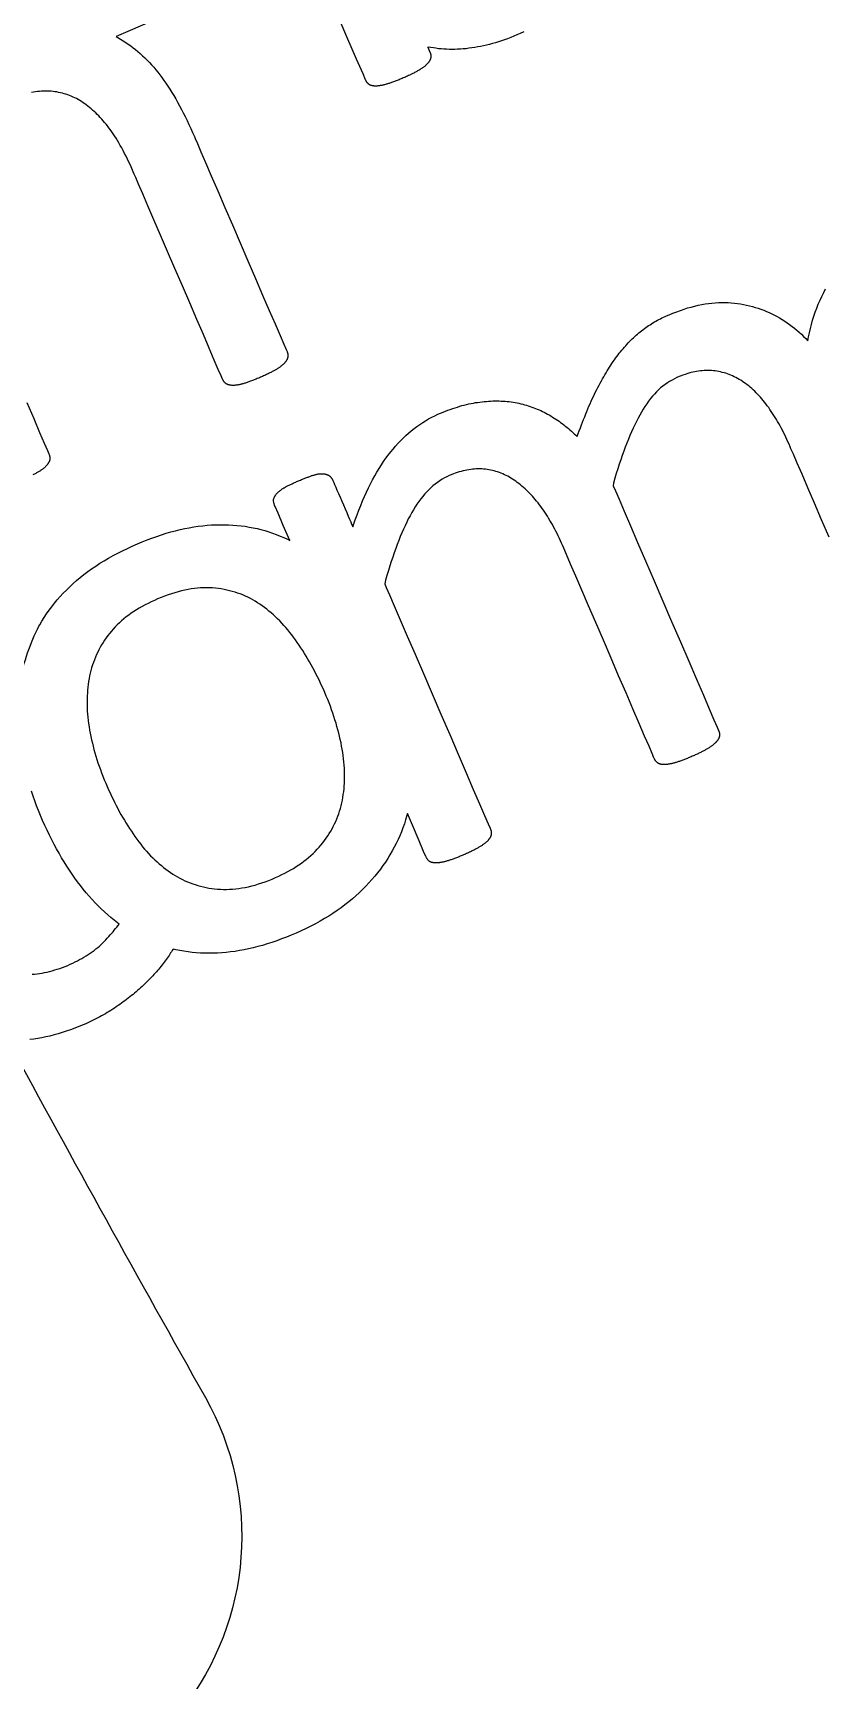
# Model space of a CAD drawing. Header units: millimetres. Extents: x 47 to 159, y 49 to 299.
# Drawn here: x 108.54 to 119.08, y 206.21 to 228.12 of the extents above; entities that cross this region are included whole.
import ezdxf

# ---------------------------------------------------------------- set-up
doc = ezdxf.new("R2010")
doc.units = ezdxf.units.MM

# ---------------------------------------------------------------- blocks, each defined once
blk = doc.blocks.new('angel 01')
for points in [[(-7.592, 179.33), (-7.639, 179.309), (-7.683, 179.29), (-7.724, 179.273), (-7.765, 179.257), (-7.806, 179.241), (-7.846, 179.227), (-7.887, 179.213), (-7.927, 179.2), (-7.967, 179.187), (-8.007, 179.176), (-8.047, 179.165), (-8.086, 179.155), (-8.126, 179.146), (-8.165, 179.138), (-8.204, 179.131), (-8.243, 179.124), (-8.281, 179.118), (-8.32, 179.113), (-8.358, 179.108), (-8.396, 179.105), (-8.434, 179.102), (-8.471, 179.1), (-8.508, 179.099), (-8.545, 179.099), (-8.581, 179.099), (-8.617, 179.1), (-8.653, 179.102), (-8.689, 179.105), (-8.724, 179.108), (-8.759, 179.113), (-8.793, 179.118), (-8.827, 179.123), (-8.861, 179.13), (-8.869, 179.132), (-8.867, 179.127), (-8.84, 179.062), (-8.838, 179.058), (-8.836, 179.053), (-8.834, 179.048), (-8.833, 179.044), (-8.831, 179.039), (-8.83, 179.034), (-8.829, 179.03), (-8.829, 179.025), (-8.828, 179.021), (-8.828, 179.016), (-8.827, 179.012), (-8.827, 179.007), (-8.827, 179.003), (-8.828, 178.999), (-8.828, 178.994), (-8.829, 178.99), (-8.829, 178.986), (-8.83, 178.981), (-8.832, 178.977), (-8.833, 178.973), (-8.834, 178.969), (-8.836, 178.964), (-8.838, 178.96), (-8.84, 178.955), (-8.842, 178.951), (-8.845, 178.947), (-8.847, 178.942), (-8.85, 178.938), (-8.853, 178.933), (-8.856, 178.929), (-8.86, 178.924), (-8.863, 178.92), (-8.867, 178.915), (-8.871, 178.911), (-8.875, 178.906), (-8.88, 178.901), (-8.884, 178.897), (-8.889, 178.892), (-8.894, 178.887), (-8.9, 178.882), (-8.905, 178.877), (-8.911, 178.873), (-8.918, 178.868), (-8.924, 178.863), (-8.931, 178.858), (-8.938, 178.853), (-8.945, 178.848), (-8.953, 178.843), (-8.96, 178.838), (-8.968, 178.833), (-8.977, 178.827), (-8.985, 178.822), (-8.994, 178.817), (-9.003, 178.812), (-9.013, 178.806), (-9.023, 178.801), (-9.033, 178.795), (-9.043, 178.79), (-9.054, 178.784), (-9.065, 178.779), (-9.077, 178.773), (-9.088, 178.767), (-9.1, 178.761), (-9.113, 178.755), (-9.126, 178.749), (-9.139, 178.743), (-9.152, 178.737), (-9.166, 178.731), (-9.18, 178.725), (-9.195, 178.719), (-9.209, 178.712), (-9.223, 178.706), (-9.236, 178.701), (-9.25, 178.695), (-9.263, 178.69), (-9.276, 178.685), (-9.289, 178.68), (-9.301, 178.675), (-9.313, 178.67), (-9.325, 178.666), (-9.337, 178.662), (-9.349, 178.657), (-9.36, 178.654), (-9.371, 178.65), (-9.382, 178.646), (-9.392, 178.643), (-9.402, 178.64), (-9.413, 178.637), (-9.422, 178.634), (-9.432, 178.631), (-9.442, 178.629), (-9.451, 178.627), (-9.46, 178.624), (-9.469, 178.622), (-9.478, 178.62), (-9.486, 178.619), (-9.495, 178.617), (-9.503, 178.616), (-9.511, 178.615), (-9.518, 178.614), (-9.526, 178.613), (-9.533, 178.612), (-9.541, 178.611), (-9.548, 178.611), (-9.554, 178.611), (-9.561, 178.611), (-9.567, 178.611), (-9.574, 178.611), (-9.58, 178.611), (-9.586, 178.612), (-9.592, 178.612), (-9.597, 178.613), (-9.603, 178.614), (-9.608, 178.615), (-9.613, 178.616), (-9.618, 178.617), (-9.622, 178.619), (-9.627, 178.62), (-9.631, 178.622), (-9.635, 178.624), (-9.639, 178.626), (-9.643, 178.628), (-9.647, 178.63), (-9.65, 178.633), (-9.654, 178.635), (-9.657, 178.638), (-9.66, 178.641), (-9.663, 178.643), (-9.666, 178.647), (-9.669, 178.65), (-9.672, 178.653), (-9.675, 178.657), (-9.677, 178.66), (-9.68, 178.664), (-9.683, 178.668), (-9.685, 178.672), (-9.687, 178.676), (-9.69, 178.68), (-9.692, 178.685), (-9.694, 178.689), (-9.696, 178.694), (-9.73, 178.773), (-9.815, 178.968), (-9.943, 179.266), (-10.108, 179.651)], [(-10.425, 180.385), (-13.015, 179.269), (-12.991, 179.255), (-12.956, 179.235), (-12.921, 179.214), (-12.887, 179.192), (-12.854, 179.169), (-12.821, 179.146), (-12.788, 179.121), (-12.756, 179.096), (-12.724, 179.07), (-12.693, 179.042), (-12.662, 179.014), (-12.632, 178.986), (-12.602, 178.956), (-12.572, 178.925), (-12.543, 178.894), (-12.515, 178.861), (-12.487, 178.828), (-12.459, 178.794), (-12.432, 178.759), (-12.405, 178.723), (-12.378, 178.686), (-12.352, 178.648), (-12.326, 178.608), (-12.3, 178.568), (-12.274, 178.526), (-12.248, 178.484), (-12.222, 178.44), (-12.196, 178.395), (-12.171, 178.349), (-12.146, 178.301), (-12.121, 178.253), (-12.096, 178.204), (-12.071, 178.153), (-12.046, 178.101), (-12.022, 178.048), (-11.997, 177.994), (-11.973, 177.939), (-11.961, 177.912), (-11.933, 177.846), (-11.886, 177.737), (-11.824, 177.592), (-11.748, 177.416), (-11.661, 177.215), (-11.567, 176.996), (-11.467, 176.764), (-11.364, 176.525), (-11.261, 176.286), (-11.161, 176.053), (-11.065, 175.831), (-10.977, 175.627), (-10.899, 175.446), (-10.834, 175.295), (-10.784, 175.179), (-10.753, 175.106), (-10.741, 175.08), (-10.739, 175.075), (-10.738, 175.071), (-10.736, 175.066), (-10.735, 175.061), (-10.733, 175.057), (-10.732, 175.052), (-10.731, 175.048), (-10.731, 175.043), (-10.73, 175.039), (-10.73, 175.034), (-10.729, 175.03), (-10.729, 175.026), (-10.729, 175.021), (-10.73, 175.017), (-10.73, 175.013), (-10.73, 175.008), (-10.731, 175.004), (-10.732, 175), (-10.733, 174.996), (-10.734, 174.992), (-10.736, 174.987), (-10.737, 174.983), (-10.739, 174.979), (-10.741, 174.974), (-10.743, 174.97), (-10.746, 174.966), (-10.748, 174.961), (-10.751, 174.957), (-10.754, 174.953), (-10.757, 174.948), (-10.76, 174.944), (-10.764, 174.939), (-10.768, 174.935), (-10.771, 174.93), (-10.775, 174.925), (-10.78, 174.921), (-10.784, 174.916), (-10.789, 174.912), (-10.794, 174.907), (-10.799, 174.902), (-10.805, 174.897), (-10.81, 174.893), (-10.816, 174.888), (-10.822, 174.883), (-10.829, 174.878), (-10.836, 174.873), (-10.843, 174.868), (-10.85, 174.863), (-10.858, 174.858), (-10.865, 174.853), (-10.873, 174.848), (-10.882, 174.843), (-10.89, 174.838), (-10.899, 174.833), (-10.908, 174.828), (-10.918, 174.822), (-10.927, 174.817), (-10.937, 174.812), (-10.948, 174.806), (-10.958, 174.801), (-10.969, 174.795), (-10.98, 174.79), (-10.992, 174.784), (-11.003, 174.778), (-11.015, 174.773), (-11.028, 174.767), (-11.04, 174.761), (-11.053, 174.755), (-11.066, 174.749), (-11.08, 174.743), (-11.093, 174.737), (-11.108, 174.731), (-11.122, 174.725), (-11.136, 174.719), (-11.15, 174.714), (-11.163, 174.708), (-11.176, 174.703), (-11.189, 174.698), (-11.202, 174.693), (-11.214, 174.688), (-11.226, 174.684), (-11.238, 174.68), (-11.25, 174.675), (-11.261, 174.671), (-11.272, 174.668), (-11.283, 174.664), (-11.293, 174.661), (-11.304, 174.658), (-11.314, 174.655), (-11.323, 174.652), (-11.333, 174.649), (-11.342, 174.647), (-11.351, 174.645), (-11.36, 174.642), (-11.369, 174.64), (-11.378, 174.639), (-11.386, 174.637), (-11.394, 174.635), (-11.402, 174.634), (-11.41, 174.633), (-11.417, 174.632), (-11.425, 174.631), (-11.432, 174.631), (-11.439, 174.63), (-11.445, 174.63), (-11.452, 174.63), (-11.458, 174.63), (-11.465, 174.63), (-11.471, 174.63), (-11.476, 174.63), (-11.482, 174.631), (-11.488, 174.631), (-11.493, 174.632), (-11.499, 174.633), (-11.504, 174.634), (-11.509, 174.635), (-11.514, 174.636), (-11.518, 174.637), (-11.523, 174.639), (-11.527, 174.64), (-11.532, 174.642), (-11.536, 174.644), (-11.54, 174.646), (-11.544, 174.648), (-11.548, 174.65), (-11.551, 174.652), (-11.555, 174.655), (-11.558, 174.657), (-11.562, 174.66), (-11.565, 174.663), (-11.568, 174.666), (-11.571, 174.669), (-11.574, 174.672), (-11.577, 174.676), (-11.58, 174.679), (-11.582, 174.683), (-11.585, 174.687), (-11.588, 174.691), (-11.59, 174.695), (-11.592, 174.699), (-11.594, 174.703), (-11.597, 174.708), (-11.599, 174.714), (-11.618, 174.757), (-11.655, 174.843), (-11.708, 174.967), (-11.775, 175.123), (-11.854, 175.305), (-11.941, 175.508), (-12.035, 175.726), (-12.133, 175.953), (-12.232, 176.182), (-12.33, 176.41), (-12.424, 176.629), (-12.512, 176.833), (-12.592, 177.018), (-12.66, 177.177), (-12.715, 177.304), (-12.754, 177.394), (-12.774, 177.441), (-12.787, 177.47), (-12.806, 177.514), (-12.825, 177.557), (-12.845, 177.598), (-12.864, 177.638), (-12.883, 177.677), (-12.902, 177.715), (-12.921, 177.752), (-12.94, 177.787), (-12.959, 177.822), (-12.978, 177.855), (-12.997, 177.887), (-13.016, 177.918), (-13.035, 177.948), (-13.054, 177.977), (-13.073, 178.004), (-13.092, 178.031), (-13.111, 178.056), (-13.129, 178.08), (-13.148, 178.104), (-13.168, 178.127), (-13.187, 178.15), (-13.206, 178.172), (-13.226, 178.193), (-13.246, 178.214), (-13.266, 178.234), (-13.286, 178.253), (-13.307, 178.272), (-13.327, 178.291), (-13.348, 178.309), (-13.369, 178.326), (-13.39, 178.343), (-13.411, 178.359), (-13.433, 178.374), (-13.454, 178.389), (-13.476, 178.404), (-13.498, 178.418), (-13.52, 178.431), (-13.543, 178.443), (-13.566, 178.455), (-13.588, 178.465), (-13.611, 178.476), (-13.635, 178.485), (-13.658, 178.494), (-13.682, 178.502), (-13.706, 178.509), (-13.73, 178.516), (-13.755, 178.522), (-13.779, 178.527), (-13.804, 178.532), (-13.829, 178.535), (-13.854, 178.538), (-13.88, 178.541), (-13.905, 178.542), (-13.931, 178.543), (-13.957, 178.543), (-13.983, 178.543), (-14.009, 178.542), (-14.036, 178.539), (-14.062, 178.537), (-14.089, 178.533), (-14.115, 178.529), (-14.142, 178.524)], [(-14.204, 174.402), (-14.111, 174.187), (-14.032, 174.005), (-13.97, 173.861), (-13.928, 173.763), (-13.909, 173.718), (-13.906, 173.712), (-13.905, 173.708), (-13.903, 173.703), (-13.901, 173.698), (-13.9, 173.694), (-13.899, 173.689), (-13.898, 173.685), (-13.897, 173.68), (-13.897, 173.676), (-13.896, 173.671), (-13.896, 173.667), (-13.896, 173.663), (-13.896, 173.658), (-13.896, 173.654), (-13.896, 173.65), (-13.897, 173.645), (-13.897, 173.641), (-13.898, 173.637), (-13.899, 173.633), (-13.9, 173.629), (-13.902, 173.624), (-13.903, 173.62), (-13.905, 173.616), (-13.907, 173.611), (-13.909, 173.607), (-13.912, 173.603), (-13.914, 173.598), (-13.917, 173.594), (-13.92, 173.59), (-13.923, 173.585), (-13.926, 173.581), (-13.929, 173.576), (-13.933, 173.572), (-13.937, 173.567), (-13.941, 173.563), (-13.945, 173.558), (-13.949, 173.553), (-13.954, 173.549), (-13.959, 173.544), (-13.964, 173.539), (-13.969, 173.535), (-13.975, 173.53), (-13.981, 173.525), (-13.987, 173.52), (-13.994, 173.515), (-14, 173.51), (-14.007, 173.505), (-14.015, 173.5), (-14.022, 173.495), (-14.03, 173.49), (-14.038, 173.485), (-14.046, 173.48), (-14.054, 173.475), (-14.063, 173.47), (-14.072, 173.465), (-14.082, 173.459), (-14.091, 173.454), (-14.101, 173.449), (-14.112, 173.443), (-14.122, 173.438)], [(-14.133, 166.797), (-14.1, 166.799), (-14.067, 166.803), (-14.033, 166.808), (-14, 166.813), (-13.966, 166.819), (-13.933, 166.827), (-13.899, 166.835), (-13.865, 166.844), (-13.831, 166.854), (-13.797, 166.864), (-13.762, 166.876), (-13.728, 166.889), (-13.693, 166.902), (-13.658, 166.916), (-13.625, 166.931), (-13.592, 166.946), (-13.561, 166.961), (-13.53, 166.977), (-13.5, 166.992), (-13.47, 167.009), (-13.442, 167.026), (-13.413, 167.043), (-13.386, 167.06), (-13.36, 167.078), (-13.334, 167.096), (-13.308, 167.115), (-13.284, 167.134), (-13.26, 167.154), (-13.237, 167.173), (-13.215, 167.194), (-13.193, 167.214), (-13.172, 167.235), (-13.152, 167.256), (-13.132, 167.278), (-13.112, 167.299), (-13.093, 167.32), (-13.075, 167.341), (-13.056, 167.362), (-13.039, 167.383), (-13.021, 167.404), (-13.004, 167.425), (-12.988, 167.445), (-12.972, 167.465), (-12.997, 167.483), (-13.041, 167.517), (-13.084, 167.552), (-13.127, 167.589), (-13.17, 167.627), (-13.212, 167.666), (-13.253, 167.707), (-13.294, 167.748), (-13.334, 167.791), (-13.374, 167.836), (-13.413, 167.882), (-13.451, 167.929), (-13.489, 167.977), (-13.527, 168.026), (-13.564, 168.077), (-13.6, 168.129), (-13.636, 168.182), (-13.671, 168.236), (-13.705, 168.291), (-13.74, 168.348), (-13.773, 168.406), (-13.806, 168.465), (-13.838, 168.525), (-13.87, 168.586), (-13.902, 168.649), (-13.932, 168.713), (-13.962, 168.778), (-13.992, 168.844), (-14.02, 168.91), (-14.047, 168.975), (-14.073, 169.039), (-14.097, 169.104), (-14.12, 169.168), (-14.142, 169.232)], [(-3.529, 172.612), (-3.629, 172.843), (-3.724, 173.064), (-3.812, 173.267), (-3.889, 173.447), (-3.954, 173.597), (-4.004, 173.713), (-4.036, 173.787), (-4.047, 173.814), (-4.061, 173.846), (-4.076, 173.878), (-4.09, 173.91), (-4.105, 173.942), (-4.12, 173.973), (-4.136, 174.003), (-4.151, 174.033), (-4.167, 174.063), (-4.182, 174.092), (-4.198, 174.121), (-4.215, 174.149), (-4.231, 174.177), (-4.248, 174.204), (-4.264, 174.231), (-4.281, 174.257), (-4.298, 174.283), (-4.316, 174.309), (-4.333, 174.334), (-4.351, 174.358), (-4.369, 174.382), (-4.387, 174.405), (-4.405, 174.428), (-4.424, 174.45), (-4.442, 174.471), (-4.461, 174.492), (-4.48, 174.513), (-4.5, 174.532), (-4.519, 174.551), (-4.539, 174.57), (-4.559, 174.588), (-4.579, 174.605), (-4.599, 174.622), (-4.62, 174.638), (-4.641, 174.654), (-4.662, 174.669), (-4.683, 174.683), (-4.704, 174.697), (-4.726, 174.71), (-4.748, 174.722), (-4.769, 174.734), (-4.791, 174.745), (-4.814, 174.755), (-4.836, 174.765), (-4.859, 174.774), (-4.881, 174.782), (-4.904, 174.79), (-4.927, 174.797), (-4.95, 174.803), (-4.974, 174.809), (-4.997, 174.813), (-5.021, 174.817), (-5.045, 174.821), (-5.069, 174.824), (-5.093, 174.826), (-5.117, 174.827), (-5.142, 174.828), (-5.166, 174.828), (-5.191, 174.827), (-5.216, 174.825), (-5.241, 174.823), (-5.266, 174.819), (-5.292, 174.816), (-5.317, 174.811), (-5.343, 174.806), (-5.368, 174.799), (-5.394, 174.792), (-5.42, 174.785), (-5.446, 174.776), (-5.473, 174.767), (-5.499, 174.757), (-5.526, 174.747), (-5.555, 174.734), (-5.587, 174.718), (-5.619, 174.701), (-5.651, 174.683), (-5.681, 174.663), (-5.711, 174.642), (-5.741, 174.619), (-5.77, 174.595), (-5.798, 174.57), (-5.826, 174.543), (-5.853, 174.514), (-5.88, 174.484), (-5.906, 174.453), (-5.931, 174.42), (-5.956, 174.386), (-5.98, 174.35), (-6.003, 174.313), (-6.026, 174.275), (-6.049, 174.235), (-6.071, 174.194), (-6.093, 174.151), (-6.115, 174.106), (-6.136, 174.06), (-6.158, 174.013), (-6.179, 173.964), (-6.2, 173.914), (-6.221, 173.862), (-6.241, 173.809), (-6.261, 173.754), (-6.282, 173.697), (-6.302, 173.64), (-6.321, 173.58), (-6.341, 173.52), (-6.36, 173.457), (-6.379, 173.394), (-6.398, 173.328), (-6.401, 173.292), (-6.373, 173.228), (-6.324, 173.114), (-6.257, 172.957), (-6.173, 172.763), (-6.077, 172.54), (-5.971, 172.294), (-5.858, 172.032), (-5.741, 171.761), (-5.624, 171.487), (-5.508, 171.219), (-5.397, 170.961), (-5.294, 170.722), (-5.202, 170.508), (-5.123, 170.326), (-5.061, 170.183), (-5.019, 170.085), (-5, 170.04), (-4.998, 170.034), (-4.996, 170.03), (-4.994, 170.025), (-4.993, 170.021), (-4.991, 170.016), (-4.99, 170.012), (-4.989, 170.007), (-4.988, 170.003), (-4.988, 169.998), (-4.987, 169.994), (-4.987, 169.989), (-4.987, 169.985), (-4.987, 169.981), (-4.987, 169.976), (-4.987, 169.972), (-4.988, 169.968), (-4.988, 169.964), (-4.989, 169.959), (-4.99, 169.955), (-4.992, 169.951), (-4.993, 169.947), (-4.995, 169.942), (-4.996, 169.938), (-4.998, 169.934), (-5.001, 169.929), (-5.003, 169.925), (-5.006, 169.921), (-5.008, 169.916), (-5.011, 169.912), (-5.015, 169.907), (-5.018, 169.903), (-5.022, 169.898), (-5.025, 169.893), (-5.029, 169.889), (-5.034, 169.884), (-5.038, 169.88), (-5.043, 169.875), (-5.047, 169.87), (-5.053, 169.865), (-5.058, 169.861), (-5.064, 169.856), (-5.069, 169.851), (-5.075, 169.846), (-5.082, 169.841), (-5.088, 169.836), (-5.095, 169.831), (-5.102, 169.826), (-5.109, 169.821), (-5.117, 169.816), (-5.124, 169.811), (-5.132, 169.806), (-5.141, 169.801), (-5.149, 169.796), (-5.158, 169.791), (-5.167, 169.786), (-5.176, 169.78), (-5.185, 169.775), (-5.195, 169.77), (-5.205, 169.764), (-5.216, 169.759), (-5.226, 169.754), (-5.237, 169.748), (-5.249, 169.742), (-5.26, 169.737), (-5.272, 169.731), (-5.284, 169.726), (-5.296, 169.72), (-5.309, 169.714), (-5.322, 169.708), (-5.335, 169.702), (-5.349, 169.696), (-5.363, 169.69), (-5.376, 169.685), (-5.389, 169.679), (-5.402, 169.674), (-5.414, 169.669), (-5.427, 169.664), (-5.439, 169.659), (-5.451, 169.654), (-5.463, 169.65), (-5.475, 169.645), (-5.487, 169.641), (-5.498, 169.637), (-5.509, 169.633), (-5.52, 169.629), (-5.531, 169.625), (-5.542, 169.622), (-5.552, 169.619), (-5.563, 169.615), (-5.573, 169.612), (-5.583, 169.61), (-5.592, 169.607), (-5.602, 169.604), (-5.611, 169.602), (-5.62, 169.6), (-5.629, 169.598), (-5.638, 169.596), (-5.646, 169.594), (-5.655, 169.593), (-5.663, 169.591), (-5.671, 169.59), (-5.679, 169.589), (-5.686, 169.588), (-5.694, 169.588), (-5.701, 169.587), (-5.708, 169.587), (-5.714, 169.586), (-5.721, 169.586), (-5.727, 169.586), (-5.733, 169.586), (-5.739, 169.587), (-5.745, 169.587), (-5.751, 169.588), (-5.756, 169.589), (-5.762, 169.589), (-5.767, 169.59), (-5.772, 169.591), (-5.777, 169.593), (-5.781, 169.594), (-5.786, 169.596), (-5.79, 169.597), (-5.794, 169.599), (-5.798, 169.601), (-5.802, 169.603), (-5.805, 169.605), (-5.809, 169.608), (-5.812, 169.61), (-5.815, 169.613), (-5.818, 169.615), (-5.821, 169.618), (-5.825, 169.621), (-5.827, 169.624), (-5.83, 169.627), (-5.833, 169.631), (-5.836, 169.634), (-5.838, 169.638), (-5.841, 169.642), (-5.843, 169.646), (-5.846, 169.65), (-5.848, 169.654), (-5.85, 169.658), (-5.853, 169.662), (-5.855, 169.667), (-5.859, 169.678), (-5.883, 169.732), (-5.925, 169.829), (-5.983, 169.965), (-6.055, 170.133), (-6.139, 170.326), (-6.231, 170.539), (-6.329, 170.767), (-6.43, 171.002), (-6.532, 171.24), (-6.633, 171.474), (-6.73, 171.698), (-6.82, 171.907), (-6.9, 172.094), (-6.969, 172.253), (-7.023, 172.379), (-7.06, 172.465), (-7.078, 172.506), (-7.089, 172.531), (-7.103, 172.563), (-7.118, 172.595), (-7.133, 172.627), (-7.148, 172.658), (-7.163, 172.689), (-7.179, 172.719), (-7.195, 172.748), (-7.211, 172.778), (-7.227, 172.806), (-7.243, 172.834), (-7.26, 172.862), (-7.277, 172.889), (-7.294, 172.916), (-7.312, 172.943), (-7.329, 172.968), (-7.347, 172.994), (-7.365, 173.019), (-7.383, 173.043), (-7.401, 173.067), (-7.42, 173.09), (-7.439, 173.112), (-7.457, 173.135), (-7.477, 173.156), (-7.496, 173.177), (-7.515, 173.197), (-7.535, 173.217), (-7.555, 173.236), (-7.574, 173.255), (-7.595, 173.273), (-7.615, 173.29), (-7.635, 173.307), (-7.656, 173.323), (-7.677, 173.339), (-7.698, 173.354), (-7.719, 173.369), (-7.74, 173.383), (-7.762, 173.396), (-7.783, 173.409), (-7.805, 173.42), (-7.827, 173.432), (-7.849, 173.442), (-7.871, 173.452), (-7.894, 173.461), (-7.916, 173.47), (-7.939, 173.478), (-7.962, 173.485), (-7.985, 173.491), (-8.008, 173.497), (-8.031, 173.502), (-8.055, 173.507), (-8.078, 173.51), (-8.102, 173.513), (-8.126, 173.516), (-8.15, 173.518), (-8.174, 173.518), (-8.198, 173.519), (-8.223, 173.518), (-8.247, 173.517), (-8.272, 173.515), (-8.297, 173.512), (-8.322, 173.508), (-8.347, 173.504), (-8.373, 173.499), (-8.398, 173.493), (-8.424, 173.486), (-8.45, 173.479), (-8.476, 173.47), (-8.502, 173.461), (-8.528, 173.452), (-8.555, 173.441), (-8.582, 173.43), (-8.615, 173.415), (-8.647, 173.398), (-8.679, 173.38), (-8.71, 173.361), (-8.74, 173.34), (-8.77, 173.317), (-8.799, 173.293), (-8.828, 173.268), (-8.856, 173.242), (-8.883, 173.213), (-8.91, 173.184), (-8.936, 173.153), (-8.962, 173.12), (-8.987, 173.087), (-9.012, 173.051), (-9.036, 173.015), (-9.059, 172.976), (-9.082, 172.937), (-9.104, 172.896), (-9.127, 172.853), (-9.149, 172.809), (-9.17, 172.763), (-9.192, 172.716), (-9.213, 172.668), (-9.234, 172.618), (-9.255, 172.567), (-9.275, 172.514), (-9.295, 172.46), (-9.315, 172.404), (-9.335, 172.346), (-9.355, 172.288), (-9.374, 172.228), (-9.393, 172.166), (-9.412, 172.103), (-9.43, 172.038), (-9.441, 171.991), (-9.42, 171.942), (-9.376, 171.842), (-9.314, 171.696), (-9.234, 171.512), (-9.141, 171.296), (-9.038, 171.056), (-8.926, 170.797), (-8.81, 170.528), (-8.693, 170.255), (-8.576, 169.984), (-8.464, 169.723), (-8.358, 169.478), (-8.263, 169.256), (-8.18, 169.065), (-8.113, 168.91), (-8.066, 168.799), (-8.04, 168.739), (-8.035, 168.727), (-8.033, 168.723), (-8.031, 168.718), (-8.03, 168.714), (-8.028, 168.709), (-8.027, 168.705), (-8.026, 168.7), (-8.025, 168.696), (-8.025, 168.691), (-8.024, 168.687), (-8.024, 168.682), (-8.023, 168.678), (-8.023, 168.674), (-8.024, 168.669), (-8.024, 168.665), (-8.024, 168.661), (-8.025, 168.656), (-8.026, 168.652), (-8.027, 168.648), (-8.028, 168.644), (-8.029, 168.64), (-8.031, 168.635), (-8.032, 168.631), (-8.034, 168.627), (-8.036, 168.622), (-8.039, 168.618), (-8.041, 168.614), (-8.044, 168.609), (-8.046, 168.605), (-8.049, 168.601), (-8.052, 168.596), (-8.056, 168.592), (-8.059, 168.587), (-8.063, 168.583), (-8.067, 168.578), (-8.071, 168.574), (-8.075, 168.569), (-8.08, 168.564), (-8.085, 168.56), (-8.09, 168.555), (-8.095, 168.55), (-8.1, 168.546), (-8.106, 168.541), (-8.112, 168.536), (-8.119, 168.531), (-8.125, 168.526), (-8.132, 168.521), (-8.139, 168.517), (-8.146, 168.512), (-8.154, 168.507), (-8.162, 168.502), (-8.17, 168.496), (-8.178, 168.491), (-8.187, 168.486), (-8.196, 168.481), (-8.205, 168.476), (-8.214, 168.471), (-8.224, 168.465), (-8.234, 168.46), (-8.245, 168.454), (-8.256, 168.449), (-8.267, 168.443), (-8.278, 168.437), (-8.29, 168.432), (-8.302, 168.426), (-8.314, 168.42), (-8.327, 168.414), (-8.34, 168.408), (-8.353, 168.402), (-8.367, 168.396), (-8.381, 168.39), (-8.395, 168.384), (-8.409, 168.378), (-8.423, 168.372), (-8.436, 168.366), (-8.449, 168.361), (-8.462, 168.356), (-8.475, 168.351), (-8.487, 168.346), (-8.5, 168.341), (-8.512, 168.337), (-8.523, 168.332), (-8.535, 168.328), (-8.546, 168.324), (-8.557, 168.32), (-8.568, 168.317), (-8.579, 168.313), (-8.589, 168.31), (-8.599, 168.307), (-8.609, 168.304), (-8.619, 168.301), (-8.628, 168.299), (-8.638, 168.296), (-8.647, 168.294), (-8.656, 168.292), (-8.665, 168.29), (-8.673, 168.288), (-8.682, 168.286), (-8.69, 168.285), (-8.698, 168.283), (-8.706, 168.282), (-8.713, 168.281), (-8.721, 168.28), (-8.728, 168.279), (-8.735, 168.279), (-8.742, 168.278), (-8.749, 168.278), (-8.755, 168.278), (-8.762, 168.278), (-8.768, 168.278), (-8.774, 168.278), (-8.78, 168.279), (-8.786, 168.279), (-8.792, 168.28), (-8.797, 168.281), (-8.802, 168.282), (-8.807, 168.283), (-8.812, 168.284), (-8.817, 168.285), (-8.821, 168.287), (-8.825, 168.289), (-8.83, 168.29), (-8.834, 168.292), (-8.837, 168.294), (-8.841, 168.296), (-8.844, 168.299), (-8.848, 168.301), (-8.851, 168.303), (-8.854, 168.306), (-8.857, 168.309), (-8.86, 168.312), (-8.863, 168.315), (-8.866, 168.318), (-8.869, 168.322), (-8.872, 168.325), (-8.874, 168.329), (-8.877, 168.332), (-8.879, 168.336), (-8.882, 168.34), (-8.884, 168.344), (-8.886, 168.348), (-8.889, 168.353), (-8.891, 168.357), (-8.894, 168.365), (-8.923, 168.432), (-8.984, 168.574), (-9.073, 168.78), (-9.139, 168.935), (-9.147, 168.907), (-9.163, 168.853), (-9.18, 168.799), (-9.199, 168.745), (-9.219, 168.692), (-9.241, 168.64), (-9.264, 168.588), (-9.289, 168.537), (-9.315, 168.487), (-9.342, 168.437), (-9.371, 168.387), (-9.401, 168.338), (-9.432, 168.29), (-9.465, 168.242), (-9.499, 168.195), (-9.535, 168.148), (-9.572, 168.102), (-9.611, 168.057), (-9.651, 168.012), (-9.692, 167.968), (-9.735, 167.924), (-9.779, 167.882), (-9.825, 167.84), (-9.872, 167.799), (-9.92, 167.759), (-9.971, 167.72), (-10.022, 167.681), (-10.075, 167.644), (-10.13, 167.607), (-10.186, 167.572), (-10.243, 167.537), (-10.302, 167.503), (-10.363, 167.47), (-10.424, 167.437), (-10.488, 167.406), (-10.553, 167.375), (-10.619, 167.346), (-10.685, 167.318), (-10.75, 167.291), (-10.814, 167.267), (-10.878, 167.243), (-10.942, 167.221), (-11.005, 167.201), (-11.068, 167.182), (-11.13, 167.165), (-11.191, 167.149), (-11.253, 167.135), (-11.313, 167.123), (-11.374, 167.112), (-11.433, 167.102), (-11.492, 167.094), (-11.551, 167.087), (-11.609, 167.082), (-11.667, 167.079), (-11.725, 167.077), (-11.781, 167.076), (-11.838, 167.077), (-11.894, 167.079), (-11.949, 167.083), (-12.004, 167.088), (-12.058, 167.095), (-12.112, 167.103), (-12.166, 167.112), (-12.219, 167.123), (-12.257, 167.132), (-12.259, 167.128), (-12.268, 167.113), (-12.278, 167.097), (-12.289, 167.081), (-12.3, 167.064), (-12.311, 167.047), (-12.323, 167.03), (-12.336, 167.012), (-12.349, 166.994), (-12.362, 166.975), (-12.375, 166.957), (-12.389, 166.939), (-12.403, 166.921), (-12.418, 166.902), (-12.433, 166.884), (-12.448, 166.866), (-12.463, 166.848), (-12.478, 166.83), (-12.494, 166.812), (-12.511, 166.794), (-12.527, 166.776), (-12.544, 166.758), (-12.561, 166.74), (-12.578, 166.722), (-12.596, 166.704), (-12.614, 166.687), (-12.632, 166.669), (-12.651, 166.651), (-12.67, 166.633), (-12.689, 166.616), (-12.709, 166.598), (-12.728, 166.581), (-12.749, 166.564), (-12.769, 166.547), (-12.79, 166.53), (-12.81, 166.513), (-12.832, 166.496), (-12.853, 166.479), (-12.875, 166.462), (-12.897, 166.445), (-12.919, 166.429), (-12.942, 166.412), (-12.965, 166.396), (-12.988, 166.38), (-13.012, 166.364), (-13.035, 166.348), (-13.059, 166.332), (-13.083, 166.317), (-13.108, 166.302), (-13.132, 166.287), (-13.157, 166.272), (-13.182, 166.258), (-13.208, 166.244), (-13.233, 166.23), (-13.259, 166.216), (-13.285, 166.203), (-13.311, 166.19), (-13.337, 166.177), (-13.364, 166.164), (-13.391, 166.152), (-13.418, 166.14), (-13.453, 166.125), (-13.509, 166.101), (-13.565, 166.08), (-13.621, 166.059), (-13.677, 166.04), (-13.732, 166.022), (-13.787, 166.005), (-13.841, 165.99), (-13.896, 165.976), (-13.95, 165.964), (-14.004, 165.953), (-14.057, 165.943), (-14.11, 165.935), (-14.163, 165.928)]]:
    blk.add_lwpolyline(points)
for points in [[(-14.296, 170.699, -0.064172), (-14.041, 171.429), (-14.031, 171.446), (-14.002, 171.495), (-13.971, 171.543), (-13.939, 171.591), (-13.906, 171.638), (-13.871, 171.685), (-13.834, 171.731), (-13.797, 171.776), (-13.758, 171.821), (-13.717, 171.865), (-13.675, 171.908), (-13.632, 171.951), (-13.587, 171.993), (-13.541, 172.034), (-13.493, 172.074), (-13.443, 172.114), (-13.392, 172.152), (-13.34, 172.19), (-13.286, 172.227), (-13.23, 172.263), (-13.173, 172.298), (-13.115, 172.333), (-13.055, 172.366), (-12.993, 172.399), (-12.93, 172.431), (-12.865, 172.462), (-12.799, 172.493), (-12.732, 172.522), (-12.667, 172.549), (-12.602, 172.575), (-12.538, 172.599), (-12.474, 172.621), (-12.411, 172.642), (-12.348, 172.662), (-12.286, 172.68), (-12.224, 172.696), (-12.163, 172.711), (-12.102, 172.724), (-12.041, 172.736), (-11.981, 172.747), (-11.922, 172.756), (-11.863, 172.763), (-11.804, 172.769), (-11.746, 172.773), (-11.688, 172.776), (-11.631, 172.777), (-11.575, 172.777), (-11.519, 172.775), (-11.463, 172.772), (-11.408, 172.768), (-11.353, 172.762), (-11.299, 172.755), (-11.246, 172.746), (-11.192, 172.736), (-11.14, 172.725), (-11.088, 172.712), (-11.036, 172.698), (-10.985, 172.682), (-10.934, 172.665), (-10.884, 172.646), (-10.834, 172.626), (-10.785, 172.605), (-10.736, 172.582), (-10.704, 172.567), (-10.791, 172.768), (-10.86, 172.929), (-10.899, 173.018), (-10.906, 173.034), (-10.908, 173.039), (-10.909, 173.043), (-10.911, 173.048), (-10.912, 173.052), (-10.914, 173.057), (-10.915, 173.061), (-10.916, 173.066), (-10.917, 173.07), (-10.918, 173.074), (-10.918, 173.078), (-10.919, 173.083), (-10.919, 173.087), (-10.92, 173.091), (-10.92, 173.095), (-10.92, 173.099), (-10.92, 173.103), (-10.92, 173.107), (-10.919, 173.111), (-10.919, 173.115), (-10.918, 173.119), (-10.917, 173.123), (-10.916, 173.127), (-10.914, 173.132), (-10.913, 173.136), (-10.911, 173.14), (-10.909, 173.144), (-10.906, 173.149), (-10.904, 173.153), (-10.901, 173.158), (-10.898, 173.162), (-10.895, 173.167), (-10.892, 173.172), (-10.889, 173.176), (-10.885, 173.181), (-10.881, 173.186), (-10.877, 173.191), (-10.873, 173.196), (-10.868, 173.201), (-10.863, 173.205), (-10.858, 173.21), (-10.853, 173.215), (-10.848, 173.219), (-10.842, 173.224), (-10.837, 173.229), (-10.831, 173.233), (-10.824, 173.238), (-10.818, 173.242), (-10.811, 173.247), (-10.805, 173.252), (-10.798, 173.256), (-10.791, 173.26), (-10.783, 173.265), (-10.776, 173.269), (-10.768, 173.274), (-10.76, 173.278), (-10.751, 173.283), (-10.742, 173.287), (-10.733, 173.292), (-10.724, 173.297), (-10.714, 173.302), (-10.704, 173.306), (-10.694, 173.311), (-10.683, 173.317), (-10.672, 173.322), (-10.661, 173.327), (-10.649, 173.332), (-10.638, 173.338), (-10.625, 173.343), (-10.613, 173.349), (-10.6, 173.354), (-10.587, 173.36), (-10.574, 173.366), (-10.562, 173.371), (-10.549, 173.376), (-10.537, 173.381), (-10.526, 173.386), (-10.514, 173.39), (-10.503, 173.395), (-10.492, 173.399), (-10.481, 173.404), (-10.47, 173.408), (-10.46, 173.411), (-10.449, 173.415), (-10.439, 173.419), (-10.43, 173.422), (-10.42, 173.426), (-10.411, 173.429), (-10.401, 173.432), (-10.393, 173.435), (-10.384, 173.437), (-10.375, 173.44), (-10.367, 173.442), (-10.359, 173.444), (-10.351, 173.446), (-10.343, 173.448), (-10.335, 173.449), (-10.327, 173.451), (-10.32, 173.452), (-10.313, 173.453), (-10.306, 173.454), (-10.299, 173.454), (-10.292, 173.455), (-10.286, 173.455), (-10.279, 173.455), (-10.273, 173.455), (-10.267, 173.455), (-10.261, 173.454), (-10.256, 173.453), (-10.25, 173.453), (-10.245, 173.452), (-10.239, 173.451), (-10.234, 173.45), (-10.229, 173.448), (-10.224, 173.447), (-10.22, 173.446), (-10.215, 173.444), (-10.211, 173.443), (-10.206, 173.441), (-10.202, 173.44), (-10.198, 173.438), (-10.194, 173.436), (-10.19, 173.434), (-10.186, 173.432), (-10.183, 173.43), (-10.179, 173.427), (-10.176, 173.425), (-10.173, 173.422), (-10.169, 173.42), (-10.166, 173.417), (-10.163, 173.414), (-10.16, 173.411), (-10.157, 173.408), (-10.155, 173.404), (-10.152, 173.401), (-10.149, 173.397), (-10.147, 173.394), (-10.144, 173.39), (-10.142, 173.386), (-10.139, 173.382), (-10.137, 173.378), (-10.135, 173.373), (-10.133, 173.369), (-10.131, 173.365), (-10.128, 173.357), (-10.12, 173.338), (-10.108, 173.311), (-10.093, 173.276), (-10.076, 173.236), (-10.056, 173.191), (-10.035, 173.142), (-10.013, 173.091), (-9.991, 173.04), (-9.969, 172.988), (-9.947, 172.939), (-9.927, 172.892), (-9.909, 172.85), (-9.893, 172.813), (-9.881, 172.784), (-9.871, 172.762), (-9.866, 172.75), (-9.856, 172.774), (-9.833, 172.841), (-9.809, 172.906), (-9.785, 172.97), (-9.76, 173.033), (-9.735, 173.093), (-9.709, 173.153), (-9.683, 173.21), (-9.656, 173.266), (-9.629, 173.321), (-9.602, 173.374), (-9.573, 173.426), (-9.545, 173.476), (-9.516, 173.524), (-9.486, 173.571), (-9.456, 173.617), (-9.425, 173.661), (-9.394, 173.703), (-9.362, 173.744), (-9.33, 173.783), (-9.297, 173.822), (-9.264, 173.859), (-9.23, 173.894), (-9.195, 173.929), (-9.16, 173.962), (-9.124, 173.994), (-9.088, 174.025), (-9.051, 174.054), (-9.013, 174.083), (-8.975, 174.109), (-8.936, 174.135), (-8.897, 174.16), (-8.857, 174.183), (-8.816, 174.205), (-8.775, 174.225), (-8.733, 174.245), (-8.697, 174.26), (-8.665, 174.274), (-8.632, 174.287), (-8.601, 174.299), (-8.569, 174.31), (-8.537, 174.321), (-8.506, 174.332), (-8.475, 174.342), (-8.444, 174.351), (-8.413, 174.36), (-8.383, 174.368), (-8.352, 174.375), (-8.322, 174.382), (-8.292, 174.389), (-8.262, 174.394), (-8.233, 174.4), (-8.203, 174.404), (-8.174, 174.408), (-8.145, 174.412), (-8.116, 174.415), (-8.088, 174.417), (-8.059, 174.419), (-8.031, 174.421), (-8.003, 174.422), (-7.975, 174.422), (-7.947, 174.422), (-7.92, 174.422), (-7.893, 174.421), (-7.865, 174.42), (-7.838, 174.418), (-7.812, 174.416), (-7.785, 174.413), (-7.759, 174.409), (-7.733, 174.406), (-7.707, 174.401), (-7.681, 174.397), (-7.656, 174.391), (-7.63, 174.385), (-7.605, 174.379), (-7.58, 174.373), (-7.555, 174.366), (-7.531, 174.358), (-7.507, 174.35), (-7.482, 174.342), (-7.458, 174.333), (-7.435, 174.324), (-7.411, 174.315), (-7.388, 174.305), (-7.365, 174.294), (-7.342, 174.283), (-7.319, 174.272), (-7.296, 174.26), (-7.274, 174.248), (-7.252, 174.236), (-7.23, 174.223), (-7.208, 174.209), (-7.186, 174.195), (-7.165, 174.181), (-7.143, 174.167), (-7.122, 174.152), (-7.101, 174.137), (-7.08, 174.121), (-7.06, 174.106), (-7.039, 174.089), (-7.018, 174.073), (-6.998, 174.056), (-6.978, 174.039), (-6.958, 174.021), (-6.938, 174.003), (-6.919, 173.985), (-6.899, 173.966), (-6.88, 173.949), (-6.866, 173.988), (-6.852, 174.027), (-6.838, 174.065), (-6.824, 174.103), (-6.81, 174.14), (-6.796, 174.177), (-6.781, 174.213), (-6.767, 174.249), (-6.753, 174.284), (-6.738, 174.318), (-6.724, 174.352), (-6.709, 174.385), (-6.694, 174.418), (-6.68, 174.45), (-6.665, 174.482), (-6.65, 174.513), (-6.635, 174.544), (-6.62, 174.574), (-6.605, 174.603), (-6.59, 174.632), (-6.575, 174.661), (-6.559, 174.689), (-6.544, 174.717), (-6.528, 174.744), (-6.513, 174.771), (-6.497, 174.797), (-6.481, 174.823), (-6.466, 174.849), (-6.45, 174.873), (-6.434, 174.898), (-6.418, 174.922), (-6.402, 174.945), (-6.385, 174.968), (-6.369, 174.991), (-6.353, 175.013), (-6.336, 175.035), (-6.32, 175.056), (-6.303, 175.077), (-6.286, 175.097), (-6.269, 175.117), (-6.252, 175.137), (-6.235, 175.156), (-6.218, 175.175), (-6.201, 175.194), (-6.183, 175.212), (-6.166, 175.229), (-6.149, 175.247), (-6.131, 175.264), (-6.113, 175.28), (-6.095, 175.296), (-6.077, 175.312), (-6.059, 175.327), (-6.041, 175.342), (-6.023, 175.356), (-6.005, 175.37), (-5.986, 175.384), (-5.968, 175.398), (-5.949, 175.411), (-5.93, 175.424), (-5.911, 175.436), (-5.892, 175.449), (-5.872, 175.461), (-5.853, 175.473), (-5.833, 175.484), (-5.813, 175.495), (-5.793, 175.506), (-5.773, 175.516), (-5.753, 175.527), (-5.732, 175.537), (-5.712, 175.546), (-5.691, 175.555), (-5.656, 175.57), (-5.606, 175.591), (-5.557, 175.61), (-5.508, 175.627), (-5.459, 175.644), (-5.411, 175.659), (-5.363, 175.672), (-5.316, 175.684), (-5.27, 175.695), (-5.224, 175.704), (-5.178, 175.712), (-5.133, 175.719), (-5.088, 175.724), (-5.044, 175.728), (-5, 175.73), (-4.957, 175.732), (-4.914, 175.731), (-4.872, 175.73), (-4.83, 175.727), (-4.788, 175.723), (-4.747, 175.718), (-4.707, 175.712), (-4.667, 175.705), (-4.627, 175.697), (-4.588, 175.688), (-4.549, 175.678), (-4.511, 175.667), (-4.473, 175.655), (-4.436, 175.643), (-4.399, 175.629), (-4.363, 175.614), (-4.326, 175.598), (-4.291, 175.582), (-4.256, 175.564), (-4.221, 175.545), (-4.187, 175.526), (-4.153, 175.505), (-4.119, 175.483), (-4.086, 175.461), (-4.054, 175.438), (-4.022, 175.414), (-3.99, 175.389), (-3.959, 175.363), (-3.928, 175.336), (-3.898, 175.309), (-3.868, 175.281), (-3.838, 175.251), (-3.811, 175.223), (-3.802, 175.274), (-3.79, 175.33), (-3.777, 175.385), (-3.763, 175.441), (-3.748, 175.495), (-3.731, 175.55), (-3.713, 175.603), (-3.694, 175.656), (-3.673, 175.709), (-3.65, 175.761), (-3.627, 175.812), (-3.601, 175.863), (-3.575, 175.913)], [(-14.452, 165.913, 0.003898), (-11.826, 161.166, -0.667121), (-16.091, 155.71, 0.161011)]]:
    blk.add_lwpolyline(points, format="xyb")
blk.add_lwpolyline([(-10.238, 170.544), (-10.257, 170.587), (-10.276, 170.629), (-10.295, 170.671), (-10.315, 170.713), (-10.335, 170.754), (-10.356, 170.794), (-10.377, 170.835), (-10.398, 170.874), (-10.419, 170.913), (-10.441, 170.952), (-10.463, 170.99), (-10.486, 171.028), (-10.509, 171.065), (-10.532, 171.102), (-10.555, 171.139), (-10.579, 171.175), (-10.604, 171.21), (-10.628, 171.245), (-10.653, 171.279), (-10.678, 171.313), (-10.704, 171.345), (-10.73, 171.377), (-10.757, 171.408), (-10.783, 171.438), (-10.81, 171.468), (-10.838, 171.496), (-10.866, 171.524), (-10.894, 171.551), (-10.923, 171.578), (-10.951, 171.603), (-10.981, 171.628), (-11.01, 171.652), (-11.04, 171.675), (-11.071, 171.697), (-11.102, 171.719), (-11.133, 171.739), (-11.164, 171.759), (-11.196, 171.777), (-11.229, 171.795), (-11.262, 171.812), (-11.295, 171.827), (-11.329, 171.842), (-11.363, 171.855), (-11.398, 171.868), (-11.433, 171.879), (-11.469, 171.89), (-11.505, 171.899), (-11.541, 171.908), (-11.578, 171.915), (-11.616, 171.922), (-11.654, 171.927), (-11.692, 171.931), (-11.731, 171.935), (-11.77, 171.937), (-11.81, 171.938), (-11.85, 171.937), (-11.891, 171.935), (-11.932, 171.932), (-11.974, 171.928), (-12.016, 171.922), (-12.058, 171.914), (-12.101, 171.906), (-12.145, 171.896), (-12.189, 171.885), (-12.233, 171.872), (-12.278, 171.858), (-12.323, 171.843), (-12.369, 171.826), (-12.415, 171.808), (-12.462, 171.789), (-12.506, 171.77), (-12.548, 171.75), (-12.59, 171.73), (-12.63, 171.71), (-12.669, 171.688), (-12.706, 171.667), (-12.743, 171.644), (-12.779, 171.621), (-12.814, 171.598), (-12.847, 171.574), (-12.88, 171.549), (-12.911, 171.524), (-12.942, 171.498), (-12.971, 171.472), (-12.999, 171.445), (-13.027, 171.417), (-13.053, 171.389), (-13.078, 171.36), (-13.102, 171.331), (-13.125, 171.302), (-13.147, 171.271), (-13.168, 171.241), (-13.189, 171.21), (-13.208, 171.178), (-13.226, 171.147), (-13.244, 171.114), (-13.26, 171.081), (-13.276, 171.048), (-13.291, 171.015), (-13.304, 170.98), (-13.317, 170.946), (-13.329, 170.911), (-13.34, 170.875), (-13.35, 170.839), (-13.359, 170.803), (-13.367, 170.766), (-13.374, 170.729), (-13.38, 170.691), (-13.386, 170.653), (-13.391, 170.615), (-13.394, 170.577), (-13.397, 170.538), (-13.4, 170.499), (-13.401, 170.459), (-13.401, 170.419), (-13.401, 170.379), (-13.4, 170.338), (-13.398, 170.298), (-13.395, 170.256), (-13.391, 170.215), (-13.386, 170.173), (-13.381, 170.131), (-13.374, 170.088), (-13.367, 170.046), (-13.359, 170.003), (-13.351, 169.96), (-13.341, 169.916), (-13.331, 169.873), (-13.321, 169.829), (-13.309, 169.786), (-13.297, 169.742), (-13.284, 169.698), (-13.27, 169.654), (-13.256, 169.609), (-13.24, 169.565), (-13.224, 169.52), (-13.208, 169.475), (-13.19, 169.43), (-13.172, 169.385), (-13.153, 169.34), (-13.134, 169.295), (-13.115, 169.252), (-13.095, 169.209), (-13.076, 169.167), (-13.055, 169.125), (-13.035, 169.084), (-13.014, 169.043), (-12.993, 169.003), (-12.972, 168.963), (-12.95, 168.924), (-12.928, 168.885), (-12.905, 168.847), (-12.882, 168.809), (-12.859, 168.772), (-12.836, 168.735), (-12.812, 168.699), (-12.788, 168.663), (-12.764, 168.628), (-12.739, 168.593), (-12.714, 168.56), (-12.688, 168.527), (-12.662, 168.494), (-12.636, 168.463), (-12.609, 168.433), (-12.582, 168.403), (-12.555, 168.374), (-12.527, 168.346), (-12.499, 168.319), (-12.47, 168.292), (-12.442, 168.267), (-12.412, 168.242), (-12.383, 168.218), (-12.353, 168.195), (-12.322, 168.173), (-12.292, 168.151), (-12.261, 168.13), (-12.229, 168.111), (-12.197, 168.092), (-12.165, 168.074), (-12.132, 168.057), (-12.099, 168.042), (-12.065, 168.027), (-12.031, 168.013), (-11.996, 168), (-11.961, 167.989), (-11.926, 167.978), (-11.89, 167.968), (-11.853, 167.959), (-11.817, 167.951), (-11.779, 167.944), (-11.742, 167.939), (-11.704, 167.934), (-11.665, 167.93), (-11.626, 167.927), (-11.586, 167.925), (-11.546, 167.925), (-11.506, 167.927), (-11.465, 167.929), (-11.424, 167.933), (-11.382, 167.938), (-11.34, 167.945), (-11.297, 167.953), (-11.254, 167.962), (-11.21, 167.972), (-11.166, 167.984), (-11.121, 167.998), (-11.076, 168.012), (-11.03, 168.028), (-10.984, 168.046), (-10.938, 168.064), (-10.892, 168.084), (-10.85, 168.103), (-10.809, 168.122), (-10.768, 168.142), (-10.729, 168.163), (-10.691, 168.184), (-10.654, 168.206), (-10.618, 168.229), (-10.583, 168.252), (-10.549, 168.276), (-10.516, 168.3), (-10.484, 168.325), (-10.453, 168.35), (-10.423, 168.377), (-10.394, 168.403), (-10.366, 168.431), (-10.34, 168.459), (-10.314, 168.487), (-10.289, 168.516), (-10.265, 168.546), (-10.242, 168.576), (-10.22, 168.606), (-10.199, 168.637), (-10.179, 168.668), (-10.16, 168.7), (-10.142, 168.732), (-10.125, 168.764), (-10.108, 168.797), (-10.093, 168.83), (-10.079, 168.864), (-10.065, 168.898), (-10.053, 168.933), (-10.041, 168.968), (-10.031, 169.004), (-10.021, 169.039), (-10.013, 169.076), (-10.005, 169.113), (-9.998, 169.15), (-9.992, 169.187), (-9.987, 169.225), (-9.982, 169.263), (-9.979, 169.301), (-9.976, 169.34), (-9.975, 169.379), (-9.974, 169.419), (-9.974, 169.459), (-9.975, 169.499), (-9.977, 169.539), (-9.98, 169.58), (-9.983, 169.621), (-9.988, 169.663), (-9.993, 169.705), (-9.999, 169.747), (-10.006, 169.789), (-10.014, 169.832), (-10.022, 169.875), (-10.032, 169.918), (-10.042, 169.962), (-10.052, 170.005), (-10.064, 170.049), (-10.076, 170.093), (-10.089, 170.137), (-10.103, 170.182), (-10.117, 170.226), (-10.132, 170.271), (-10.148, 170.316), (-10.164, 170.361), (-10.182, 170.407), (-10.2, 170.452), (-10.219, 170.498)], close=True)

msp = doc.modelspace()

# ---------------------------------------------------------------- block references
msp.add_blockref('angel 01', (122.661, 48.801))

doc.saveas('drawing.dxf')
